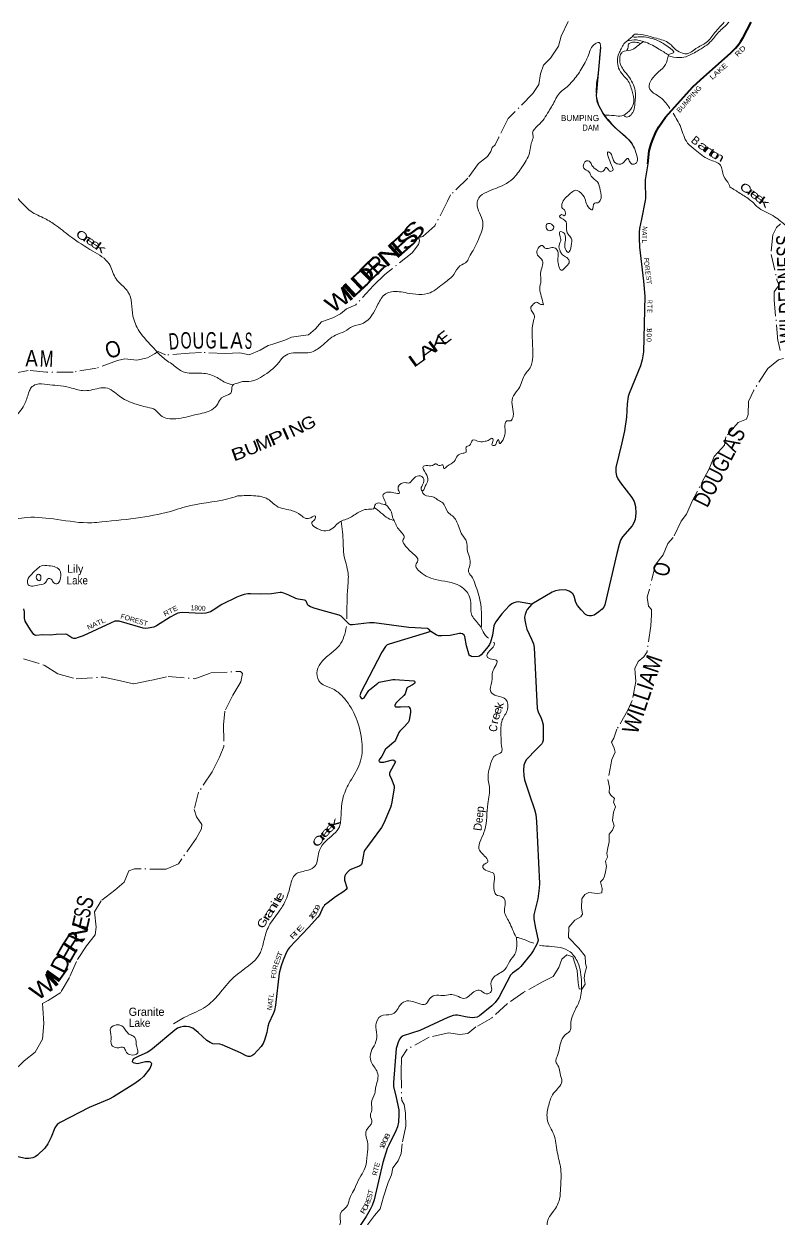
# Model space of a CAD drawing. Header units: feet. Extents: x -252658 to 9, y -366365 to -181930.
# Drawn here: x -89221 to -70742, y -258295 to -229025 of the extents above; entities that cross this region are included whole.
import ezdxf
from ezdxf.enums import TextEntityAlignment as Align

# ---------------------------------------------------------------- set-up
doc = ezdxf.new("R2010")
doc.units = ezdxf.units.FT
doc.header["$LTSCALE"] = 80
doc.linetypes.add('DOT_DASHED', pattern=[7.7, 5, -1.2, 0.3, -1.2])
for name, color, linetype, lineweight in [('26', 7, 'Continuous', 40), ('29', 7, 'Continuous', 25), ('39', 7, 'Continuous', 13), ('42', 7, 'Continuous', 13), ('44', 7, 'DOT_DASHED', 13)]:
    doc.layers.add(name, color=color, linetype=linetype, lineweight=lineweight)
for name, color, linetype in [('27', 7, 'Continuous'), ('30', 7, 'Continuous'), ('41', 7, 'Continuous')]:
    doc.layers.add(name, color=color, linetype=linetype)

msp = doc.modelspace()

# ---------------------------------------------------------------- linework, layer by layer
at = {"layer": '26'}
msp.add_lwpolyline([(-73954.36, -232452.74), (-73917.79, -232133.25), (-73874.64, -231965.96), (-73834.67, -231853.49), (-73757.24, -231678.54), (-73684.81, -231543.57), (-73612.37, -231436.1), (-73519.82, -231311.59), (-72851.23, -230566.26), (-72663.07, -230390.64), (-71920.84, -229736.34), (-71805.22, -229620.36), (-71757.76, -229562.87), (-71722.79, -229517.88), (-71677.83, -229450.4), (-71620.64, -229356.39), (-71425.79, -228983.95)], dxfattribs=at)
at = {"layer": '29'}
for points in [[(-73954.36, -232452.74), (-74020.93, -232840.78), (-74021.59, -232893.41), (-74010.35, -233299.53), (-74016.04, -233351.8), (-74110.9, -233806.56), (-74154.94, -234033.52), (-74164.04, -234127.04), (-74169.04, -234269.95), (-74156.79, -234493.34), (-74057.63, -235327.72), (-74028.31, -235691.93), (-74059.89, -237057.26), (-74093.22, -237253.55), (-74131.03, -237399.83), (-74410.61, -238072.24), (-74433.7, -238151.62), (-74459.2, -238331.87), (-74472.19, -238652.21), (-74525.26, -238992.71), (-74588.55, -239281.2), (-74733.09, -239886.27), (-74736.79, -240004.26), (-74720.35, -240094.41), (-74683.9, -240170.12), (-74619.41, -240260.18), (-74341.12, -240623.48), (-74288.93, -240720.61), (-74256.07, -240841.36), (-74250.14, -241006.44), (-74261.03, -241159.66), (-74294.22, -241241.11), (-74340.8, -241320.1), (-74574.83, -241585.2), (-74618.66, -241664.57), (-74656.52, -241773.67), (-74714, -241998.08), (-75002.94, -243254.27), (-75029.5, -243310.76), (-75068.29, -243356.63), (-75154.97, -243422.98), (-75269.3, -243504.84), (-75329.25, -243522.49), (-75385.54, -243521.92), (-75431.52, -243515.43), (-75477.37, -243487.2), (-75584.79, -243376.53), (-75671.32, -243271.94), (-75713.91, -243190.84), (-75752.43, -243042.57), (-75786.89, -242980.92), (-75826.49, -242947.29), (-75875.86, -242915.53), (-75971.92, -242887.52), (-76122.72, -242894.36), (-76214.41, -242908.48), (-76297.01, -242940.77), (-76789.95, -243232.85)], [(-79263.32, -243904.58), (-79311.58, -243849.78), (-79343.31, -243832.14), (-79803.73, -243808.49), (-80648.13, -243694.51), (-80763.85, -243689.94), (-81177.11, -243743.92), (-81230, -243740.39), (-81265.68, -243725.82), (-81457.46, -243530.42), (-81503.35, -243502.5), (-81834.94, -243411.64), (-82094.17, -243344.54), (-82205.09, -243304.58), (-82247.4, -243279.88), (-82273.15, -243257.12), (-82310.88, -243163.42), (-82328.51, -243145.78), (-82351.86, -243135.31), (-82508.54, -243113.87), (-82568.32, -243096.38), (-82741.78, -243012.64), (-82857.49, -242965.81), (-82913.92, -242951.7), (-82952.8, -242953.36), (-83165.52, -242984.18), (-83438.55, -242993.19), (-83675.51, -242982.06), (-83740.89, -242985.23), (-83832.58, -243002.87), (-83931.32, -243031.1), (-84014.54, -243067.39), (-84377.37, -243242.88), (-84589.71, -243385.8), (-84652.5, -243421.04), (-84712.45, -243442.21), (-84772.4, -243452.8), (-84864.52, -243464.88), (-85347.22, -243442.21), (-85403.65, -243445.74), (-85450.83, -243455.04), (-85520.02, -243488.08), (-85645.26, -243551.84), (-85976.71, -243765.1), (-86044, -243795.53), (-86177.72, -243825.09), (-86244.73, -243828.62), (-86306.93, -243822.53), (-86893.78, -243650.54), (-86950.03, -243648.65), (-86992.35, -243655.71), (-87102.42, -243699.36), (-87774, -244008.11), (-87914.53, -244063.3), (-87960.38, -244073.88), (-87996.65, -244074.99), (-88052.07, -244059.77), (-88168.44, -243975.08), (-88197.78, -243969.64), (-88428.64, -243978.5), (-88573.15, -243995.05), (-88757.89, -243987.73), (-88930.51, -244004.38), (-88956.62, -243998.02), (-88981.31, -243980.38), (-89061.47, -243866.74), (-89188.68, -243653.02), (-89203.48, -243578.09), (-89203.51, -243420.87), (-89221.11, -243352.25)], [(-76789.95, -243232.85), (-77122.49, -243181.96), (-77173.6, -243184.22), (-77235.33, -243203.14), (-77284.71, -243224.31), (-77345.97, -243274.94), (-77526.02, -243469.78), (-77679.67, -243679.52), (-77719.79, -243764.76), (-77757.16, -243997.1), (-77799.58, -244166.5), (-77824.26, -244226.49), (-77860.65, -244271.73), (-78028.8, -244473.51), (-78071.12, -244505.27), (-78108.81, -244514.86), (-78226.28, -244522.91), (-78272.13, -244515.85), (-78295.57, -244503.54), (-78314.45, -244498.21), (-78335.61, -244455.86), (-78394.78, -244253.69), (-78430.82, -244025.35), (-78449.86, -243993.66), (-78490.77, -243958.3), (-78526.04, -243951.24), (-78562.43, -243954.04), (-78793.17, -244000.93), (-78991.54, -244014.76), (-79078.25, -244007.99), (-79136.13, -243986.53), (-79263.32, -243904.58)], [(-76789.95, -243232.85), (-76907.95, -243369.41), (-76932.94, -243413.98), (-76957.62, -243488.09), (-76968.2, -243551.61), (-76965.32, -243625.85), (-76941.75, -243749.22), (-76912.38, -243847.85), (-76803.15, -244091.66), (-76752.59, -244211.06), (-76734.19, -244297.59), (-76659.15, -245793.75), (-76636.59, -245868.63), (-76563.79, -246024.5), (-76535.72, -246100.76), (-76517.06, -246188.47), (-76512.21, -246438.68), (-76514.56, -246566.57), (-76528.66, -246623.03), (-76549.64, -246655.01), (-76681.7, -246789.62), (-76921.88, -247037.68), (-76957.75, -247098.91), (-76985.36, -247178.83), (-76993.2, -247303.23), (-76988.89, -247432.91), (-76970.34, -247535.35), (-76850.65, -247905.24), (-76726.99, -248261.1), (-76697.95, -248387.47), (-76673.8, -248555.16), (-76606.26, -250074.26), (-76612.11, -250194.39), (-76647.39, -250452.75), (-76740.27, -250847.08), (-76742.04, -250887.67), (-76740.11, -250945.54), (-76701.21, -251171.59), (-76684.13, -251246.16)], [(-79263.32, -243904.58), (-80282.25, -244212.62), (-80332.51, -244232.71), (-80376.6, -244273.28), (-80466.31, -244407.48), (-80980.96, -245416.28), (-80996.81, -245454.99), (-80999.02, -245471.33), (-80996.37, -245495.14), (-80986.65, -245516.39), (-80967.28, -245538.37), (-80958.9, -245545.86), (-80944.79, -245549.39), (-80925.84, -245548.07), (-80909.97, -245541.02), (-80896.75, -245531.32), (-80816.39, -245395.65), (-80783.91, -245351.35), (-80763.18, -245333.25), (-80562.16, -245168.27), (-80541.88, -245155.92), (-80524.07, -245148.35), (-80487.22, -245138.28), (-80192.76, -245082.7), (-80146.83, -245080.9), (-79680.91, -245115.21), (-79664.66, -245124.16), (-79657.61, -245136.51), (-79656.65, -245165.16), (-79664.66, -245177.09), (-79714.72, -245211.42), (-79816.3, -245267.08), (-79832.17, -245277.67), (-79846.95, -245295.98), (-79893.89, -245427.64), (-79922.68, -245468.41), (-80058.8, -245591.02), (-80110.77, -245651.73), (-80140.75, -245706.42), (-80142.51, -245725.83), (-80134.59, -245741.44), (-80124.88, -245748.77), (-80107.25, -245752.3), (-80006.05, -245752.97), (-79821.38, -245740.28), (-79804.84, -245746.12), (-79790.73, -245758.47), (-79767.81, -245802.58), (-79758.99, -245832.58), (-79758.66, -245884.18), (-79796.02, -246081.36), (-79803.08, -246104.3), (-79820.06, -246134.63), (-79932.09, -246256.08)], [(-79932.09, -246256.08), (-80024.37, -246345.14), (-80046.12, -246379.68), (-80130.16, -246569.23), (-80146.03, -246593.93), (-80167.8, -246618.34), (-80335.58, -246750.08), (-80370.03, -246787.24), (-80459.81, -246957.72), (-80531.31, -247051.8), (-80533.07, -247076.5), (-80523.61, -247092.08), (-80508.38, -247102.96), (-80485.46, -247108.26), (-80415.15, -247103.69), (-80230.59, -247056.97), (-80194.52, -247051.8), (-80171.6, -247057.09), (-80136.13, -247084.64), (-80131.04, -247095.91), (-80132.81, -247111.79), (-80175.94, -247186.88), (-80272.99, -247368.51), (-80278.28, -247389.68), (-80275.58, -247413.45), (-80227.02, -247523.37), (-80166.3, -247669.27), (-80161.02, -247695.81), (-80161.02, -247732.87), (-80173.75, -247843.46), (-80223.62, -248125.45), (-80234.2, -248160.74), (-80252.81, -248218.08), (-80416.7, -248600.97), (-80474.05, -248705.33), (-80811.09, -249169.29)], [(-80811.09, -249169.29), (-80883.77, -249269.35), (-80902.48, -249316.45), (-80923.43, -249415.63), (-80950.98, -249583.88), (-80964.2, -249607.58), (-80980.06, -249626.99), (-81001.22, -249642.87), (-81031.05, -249658.24), (-81207.51, -249724.95), (-81250.73, -249753.15), (-81287.75, -249781.38), (-81349.63, -249853.59), (-81367.1, -249885.48), (-81377.68, -249931.36), (-81379.45, -249957.82), (-81377.27, -249995.82), (-81322.45, -250177.78), (-81323.02, -250201.31), (-81337.13, -250226.02), (-81392.39, -250276.12), (-81594.74, -250406.99), (-81774.99, -250543.78), (-81861.7, -250609.78), (-81885.51, -250637.13), (-81904.91, -250665.36), (-81991.31, -250848.86), (-82024.77, -250901.02), (-82258.83, -251156.11), (-82721.3, -251641.08), (-82768.97, -251710.49), (-82821.81, -251812.23), (-82876.57, -251955.1), (-82927.61, -252094.54), (-82973.89, -252273.75), (-83063.64, -253054.77), (-83091.6, -253190.25), (-83121.14, -253271.18), (-83226.81, -253495.77), (-83253.82, -253578.42), (-83280.25, -253726.17), (-83331.4, -253917.19), (-83363.14, -253991.3), (-83411.62, -254066.96), (-83595.9, -254263.02), (-83641.74, -254298.31), (-83683.87, -254312.18), (-83729.91, -254315.95), (-83782.8, -254298.31), (-83925.1, -254223), (-84366.45, -254028.35), (-84429.76, -254012.67), (-84600.45, -254003.29), (-84666.21, -253971.89), (-84741.28, -253919.74), (-84954.76, -253722.35), (-85085.87, -253622.53), (-85181.08, -253583.72), (-85252.4, -253575.32), (-85318.62, -253576.66), (-85392.68, -253594.3), (-85459.68, -253619), (-85531.18, -253668.43), (-86074.81, -254122.19)], [(-76684.13, -251246.16), (-76642.12, -251429.61), (-76639.77, -251455.82), (-76643.29, -251494.63), (-76669.77, -251565.83), (-76759.67, -251727.54), (-76809.54, -251798.55), (-77059.43, -252108.66), (-77110.57, -252159.83), (-77119.53, -252164.02), (-77265.74, -252272.75), (-77311.75, -252322.87), (-77407.57, -252489.38), (-77599.04, -252872.43), (-77688.92, -252992.64), (-77769.02, -253075.23), (-78071.56, -253315.53), (-78133.53, -253348.82), (-78184.41, -253361.4), (-78244.36, -253364.93), (-78376.47, -253347.72), (-78607.51, -253304.54), (-78664.02, -253301.41), (-78716.92, -253312), (-78848.28, -253355.47), (-79531.87, -253674.28), (-79938.88, -253807.8), (-79987.1, -253836.1), (-80027.04, -253885.44), (-80072.93, -253988.56), (-80090.52, -254040.71), (-80110.65, -254114.81), (-80180.46, -254952.92), (-80175.79, -255051.88), (-80110.66, -255315.88), (-80049.97, -255623.4), (-80043, -255736), (-80053.5, -255923.36), (-80081.71, -256036.28), (-80119.97, -256134.64), (-80295.08, -256482.68), (-80335.36, -256569.83), (-80434.62, -256908.49), (-80649.5, -257825.41), (-80700.13, -257966.42), (-80744.72, -258061.85), (-80849.84, -258229.21), (-81467.13, -259164.32)], [(-86074.81, -254122.19), (-86142.07, -254178.33), (-86205.96, -254219.42), (-86408.47, -254302.24), (-86537.04, -254372.41), (-86564.75, -254400.9), (-86575.84, -254435.93), (-86551.15, -254460.64), (-86482.17, -254478.67), (-86445.35, -254481.81), (-86247.39, -254439.77), (-86159.7, -254435.93), (-86127.96, -254446.52), (-86106.75, -254469.27), (-86099.75, -254485.34), (-86103.28, -254524.16), (-86138.42, -254605.51), (-86296.38, -254800.27), (-86381.88, -254884.1), (-86506.62, -254973.2), (-87029, -255302.27), (-87137.78, -255361.88), (-87623.01, -255559.85), (-88330.53, -255926.79), (-88406.13, -255981.57), (-88462.61, -256057.39), (-88552.18, -256291.93), (-88631.83, -256454.44), (-88707.9, -256556.74), (-88885.74, -256729.69), (-88942.16, -256772.04), (-89000.24, -256796.03), (-89097.33, -256810.86), (-89188.92, -256810.74), (-89365.35, -256768.51)]]:
    msp.add_lwpolyline(points, dxfattribs=at)
at = {"layer": '39'}
for points in [[(-72083.64, -228981.89), (-72311.74, -229239.08), (-72526.3, -229479.94), (-72777.88, -229629.76), (-72994.9, -229753.84), (-73105.45, -229742.4), (-73265.36, -229659.88), (-73428.31, -229502.85), (-73742.64, -229378.14), (-74192.15, -229277.9), (-74315.39, -229312.59), (-74317.56, -229324.64), (-74231.32, -229347.86), (-74090.32, -229339.57), (-73703.17, -229437.01), (-73453.56, -229585.06), (-73326.7, -229731.57), (-73377.26, -229749.05), (-73450.21, -229786.38), (-73249.73, -229845.25), (-73022.06, -229827.98), (-72742.44, -229688.57), (-72394.9, -229437.3), (-72194.48, -229200.29), (-72072.2, -229087.09), (-71973.57, -228982.25)], [(-75928.26, -230566.48), (-75678.87, -230279.76), (-75582.35, -230136.05), (-75406.61, -229788.03), (-75239.86, -229510.34), (-75146.89, -229481.31), (-75117.36, -229680.95), (-75170.94, -230225.75), (-75213.41, -230752.05), (-75060.29, -231202.97), (-74758.36, -231558.96), (-74390.23, -231898.11), (-74216.19, -232278.7), (-74230.2, -232423.45), (-74345.39, -232458.24), (-74406.72, -232378.97), (-74438.14, -232320.2), (-74533.88, -232405.56), (-74641.29, -232460.57), (-74733.57, -232437.27), (-74826.02, -232277.1), (-74877.08, -232181.86), (-74923.1, -232161.15), (-74905.15, -232324.41), (-74829.23, -232516.58), (-74810.39, -232613.43), (-74881.12, -232634.69), (-74928.67, -232577.73), (-74978.49, -232540.88), (-75009.27, -232584.78), (-75084.62, -232650.25), (-75184.75, -232612.77), (-75319.98, -232490.3), (-75369.11, -232401.12), (-75455.34, -232377.9), (-75522.11, -232554.19), (-75390.58, -232652.46), (-75341.56, -232749.69), (-75184.47, -232892.55), (-75118.79, -233098.68), (-75118.13, -233350.29), (-75199.44, -233409.66), (-75255.81, -233410.96), (-75316.43, -233579.28), (-75384.37, -233542.2), (-75466.84, -233388.19), (-75541.03, -233216.17), (-75734.69, -233099.01), (-75846.4, -233174.1), (-76055.24, -233439.19), (-76042.56, -233544.01), (-75990.72, -233580.89), (-76000.65, -233721.66), (-76062.69, -233694.72), (-76111.47, -233730.34), (-75982.06, -233836.63), (-75944.21, -234016.24), (-75904.08, -234175.76), (-75826.89, -234273.34), (-75829.36, -234458.49), (-75899.97, -234620.64), (-75969.4, -234545.3), (-75974.95, -234358.03), (-75976.95, -234207.05), (-76002.36, -234150.37), (-76108.59, -234116.84), (-76105.64, -234197.38), (-76085.36, -234336.52), (-76129.67, -234488.94), (-76108.5, -234561.67), (-76081.19, -234626.42), (-76019.72, -234695.63), (-75912.02, -234769.44), (-75876.74, -234840.33), (-75952.92, -234968.19), (-76070.85, -235057.29), (-76143.48, -234919.51), (-76153.51, -234766.41), (-76155.19, -234591.27), (-76242.6, -234505.64), (-76363.51, -234516.2), (-76466.22, -234520.95), (-76531.77, -234455.72), (-76660.03, -234564.82), (-76649.57, -234685.72), (-76534.68, -234824.03), (-76577.01, -235129.45), (-76569.48, -235318.74), (-76600.13, -235503.54), (-76560.4, -235693.24), (-76508.84, -235901.21)], [(-74548.8, -231264.1), (-74369.69, -231115.39), (-74298.72, -230925.06), (-74337.61, -230672.97), (-74452.65, -230395.78), (-74559.82, -230281.71), (-74668.16, -230105.24), (-74661.35, -229747.05), (-74603.47, -229633.04), (-74537.48, -229515.11), (-74407.16, -229402.02), (-74318.99, -229317.46)], [(-74543.56, -231259.75), (-74490.93, -231301.06), (-74305.92, -231162.48), (-74269.1, -230967.7), (-74263.04, -230665.86), (-74437.19, -230293.32), (-74593.4, -230084.04), (-74636.29, -229829.89), (-74592.71, -229731.8), (-74531.83, -229694.32), (-74325.95, -229650.61), (-74204.02, -229563.57), (-74054.82, -229457.77)], [(-74119.68, -229503.76), (-74394.28, -229492.75), (-74426.86, -229520.53), (-74431.47, -229564.75), (-74471.3, -229683.01)], [(-73450.52, -229783.79), (-73681.74, -229640.57), (-74001.57, -229475.54), (-74091.78, -229448.24), (-74234.25, -229416.26), (-74453.08, -229440.1)], [(-73450.52, -229783.79), (-73523.82, -230022.97), (-73864.82, -230387.04), (-73917.79, -230585.64), (-73641.3, -230830.65), (-73414.77, -231093.73)], [(-91729.3, -241903.53), (-91531.4, -241735.24), (-91383.53, -241664.63), (-91182.23, -241663.13), (-91100.96, -241605.78), (-91102.22, -241549.4), (-91231.17, -241559.86), (-91276.78, -241508.97), (-91225.29, -241421.05), (-91224.78, -241382.82), (-91260.03, -241309.91), (-91238.61, -241213.57), (-91234.5, -241056.62), (-91211.72, -241008.6), (-91132.78, -240975.37), (-91115.79, -240909.16), (-91058.31, -240674.38), (-91021.08, -240449.41), (-91032.91, -240280.19), (-90951.77, -240232.9), (-90880.14, -239994.27), (-90752.03, -239746.29), (-90614.7, -239560.82), (-90491.96, -239413.41), (-90210.12, -239257.93), (-89813.63, -238958.96), (-89431.05, -238645.74), (-89191.02, -238306.57), (-89092.73, -238030.03), (-89043.11, -237932.02), (-88923.33, -237855.03), (-88647.6, -237856.47), (-88404.37, -237879.65), (-88095.11, -237931.83), (-87784.13, -238006.18), (-87382.83, -237948.81), (-87223.66, -237936.71), (-86880.25, -238144.31), (-86380.06, -238367.97), (-86201.55, -238414.49), (-86009.2, -238479.29), (-85872.14, -238615.87), (-85502.86, -238694.97), (-85008.37, -238592.48), (-84626.41, -238476.5), (-84477.54, -238331.43), (-84384.97, -238181.63), (-84160, -238065.69), (-84134.83, -237989.52), (-84117.28, -237881.05), (-83973.54, -237818.44), (-83868.41, -237783.53), (-83715.38, -237779.41), (-83280.05, -237585.6), (-83019.4, -237359.4), (-82845.65, -237160.3), (-82677.63, -237087.93), (-82222.53, -237071.49), (-81934.59, -236912.07), (-81592.88, -236644.62), (-81372.31, -236556.81), (-81177.48, -236436.47), (-80910.66, -236351.25), (-80558.31, -235890.71), (-80367.71, -235635.46), (-80222.09, -235582.93), (-79846.15, -235615.83), (-79282.49, -235608.8), (-78929, -235363.64), (-78700.89, -235163.21), (-78553.17, -234953.72), (-78378.63, -234845.2), (-78320.67, -234725.16), (-78228.06, -234573.34), (-78099.69, -234305.24), (-77993.28, -233873.82), (-78130.26, -233431.29), (-78088.05, -233284.89), (-77896.95, -233142.36), (-77461.78, -232960.62), (-77260.61, -232818.22), (-77033.39, -232533.24), (-76851.69, -232191.32), (-76797.86, -231928.32), (-76759.75, -231787.9), (-76772.57, -231693.14), (-76641.38, -231515.64), (-76377.07, -231166.71), (-76212.15, -230874.91), (-76164.68, -230786.94), (-75928.26, -230566.48)], [(-73333.92, -231212.52), (-73145.86, -231559.46), (-72981.9, -231941.93), (-72792.91, -232107.34), (-72451.94, -232347.11), (-72178.04, -232485.4), (-72099.03, -232748.06), (-71968.91, -232950.97), (-71945.62, -233015.67)], [(-75018.1, -231262.95), (-74778.35, -231271.29), (-74589.24, -231277.69), (-74546.11, -231261.87)], [(-94195.29, -232142.85), (-93795.13, -232061.48), (-93386.38, -232048.48), (-92830.87, -232049.41), (-92487.91, -231989.3), (-92120.37, -232048.25), (-91824.95, -232082.14), (-91530.65, -232049.6), (-91262.12, -232137.51), (-91076.94, -232286.76), (-90910.23, -232313.01), (-90705.19, -232482.64), (-90310.18, -232745.23), (-89926.44, -232947.3), (-89349.76, -233320.86), (-89091.65, -233585.76), (-88747.96, -233773.23), (-88470.37, -233935.72), (-88093.85, -234226.26), (-87531.12, -234589.58), (-87136.78, -234902.48), (-86984.23, -235234.5), (-86877.37, -235370.7), (-86674.93, -235584.58), (-86552.09, -236181.91), (-86397.99, -236548.16), (-86035.4, -236977.41), (-85830.92, -237189.3), (-85571.76, -237375.72), (-85322.42, -237543.89), (-84914.31, -237579.2), (-84563.05, -237652.04), (-84297.4, -237804.32), (-84098.44, -237864.87)], [(-71945.62, -233015.67), (-71692.15, -233175.85), (-71440.82, -233346.06), (-71230.04, -233537.91), (-70850.4, -233745.96), (-70561.57, -233970.99), (-70229.72, -234140.2), (-69549.45, -234293.65), (-69019.92, -234280.16), (-68526.52, -234409.13), (-68092.22, -234442.75)], [(-76253.88, -233994.25), (-76294.95, -233945.19), (-76363.48, -233912.36), (-76415.97, -233923.78), (-76441.33, -234014.04), (-76379.88, -234085.26), (-76303.28, -234076.15), (-76262.6, -234039.04), (-76253.88, -233994.25)], [(-76508.84, -235901.21), (-76573.15, -235894.36), (-76683.14, -235840.65), (-76748.12, -235884.12), (-76819.98, -235989.9), (-76726, -236186.32), (-76739.02, -236256.6), (-76775.38, -236417.17), (-76782.48, -236646.54), (-76771.47, -237178.06), (-76818.97, -237419.01), (-76989.23, -237658.41), (-77049.88, -237828.74), (-77136.56, -237988.68), (-77263.99, -238186.35), (-77266.87, -238401.68), (-77249.92, -238639.41), (-77309.68, -238743.32), (-77406.36, -238748.15), (-77448.73, -238906.63), (-77525.83, -239253.88), (-77578.78, -239299.51), (-77607.72, -239206.56), (-77644.54, -239250.38), (-77690.05, -239342.4), (-77762.5, -239341.49), (-77743.12, -239247.13), (-77752.21, -239174.56), (-77839.26, -239211.71), (-77934.32, -239246.75), (-78077.34, -239255.02), (-78245.95, -239220.7), (-78318.1, -239348.62), (-78401.15, -239387.83), (-78400.78, -239510.62), (-78475.62, -239537.86), (-78611.34, -239602.58), (-78689.64, -239738.47), (-78862.33, -239859.09), (-78941.52, -239910.43), (-78972.58, -239825.5), (-79063.38, -239842.48), (-79135.29, -239801.32), (-79222.34, -239838.47), (-79379.3, -239836.5), (-79446.03, -239859.82), (-79385.94, -240031.66), (-79333.95, -240207.43), (-79398.24, -240349.53), (-79480.24, -240461.22), (-79494.14, -240446.96), (-79486.89, -240356.47), (-79438.21, -240177.94), (-79483.61, -240110.95), (-79636.69, -240119.1), (-79734.63, -240218.51), (-79795.67, -240268.07), (-79888.13, -240258.86), (-80060.56, -240359.35), (-80059.57, -240435.85), (-80030.46, -240516.72), (-80165.18, -240506.98), (-80388.75, -240518.27), (-80427.44, -240552), (-80397.05, -240687.24), (-80370.3, -240794.26), (-80438.67, -240789.38), (-80569.1, -240759.56), (-80632.23, -240815.13), (-80647.18, -240879.35), (-80792.51, -240909.73), (-81089.89, -241022.75), (-81333.21, -241156.57), (-81474.83, -241211.16), (-81660.14, -241371.87), (-81830.15, -241442.2), (-82042.73, -241385.19), (-82171.9, -241260.79), (-82171.6, -241238.65), (-82134.79, -241194.83), (-82085.44, -241116.95), (-82089.01, -241082.69), (-82198.16, -241117.55), (-82321.18, -241136.14), (-82446.91, -241056.06), (-82686.81, -240934.3), (-82893.58, -240893.46), (-83087.54, -240798.44), (-83216.84, -240684.1), (-83547.59, -240583.34), (-83994.45, -240585.79)], [(-83994.45, -240585.79), (-84230.87, -240655.29), (-85266, -240849.64), (-85534.81, -240932.82), (-86364.43, -241111.62), (-87315.92, -241222.48), (-87555.69, -241241.61), (-88403.98, -241160.53), (-89148.06, -241112.96), (-89674.58, -241202.98), (-90507.3, -241613.22), (-90650.48, -241784.53), (-90811.37, -241925.42), (-90930.43, -241948.08), (-90968.64, -241945.59), (-90949.8, -241891.48), (-90793.42, -241786.76), (-90707.74, -241701.28), (-90664.43, -241623.33), (-90700.38, -241602.75), (-90833.58, -241629.26), (-90921.16, -241706.66), (-91020.76, -241779.89), (-91341.76, -241852.35), (-91528.53, -241821.83), (-91640.1, -241886.85), (-91730.9, -241903.83)], [(-79483.85, -240460.95), (-79419.15, -240558.6), (-79192.42, -240611.77), (-79082.77, -240689.63), (-78972.92, -240753.4), (-78849.21, -240984.41), (-78733.67, -241074.43), (-78644.62, -241188.26), (-78494.35, -241540.37), (-78389.9, -241706.73), (-78372.26, -241892.13), (-78307.02, -242281.42), (-78345.26, -242431.9), (-78268.37, -242551.62), (-78197.86, -242697.43), (-78062.8, -243133.89), (-78020.83, -243607.43), (-78029.64, -243814.63)], [(-80640.28, -240872.89), (-80483.73, -240998.14), (-80306.4, -241133.21), (-80158.33, -241188.77)], [(-80370.64, -240795.03), (-80229.95, -240985.22), (-80191.67, -241132.64), (-80160.13, -241185.43)], [(-80160.17, -241185.36), (-80032.51, -241422.46), (-79924.58, -241629.12), (-79951.39, -241677.09), (-79930.08, -241739.76), (-79700.01, -241994.24), (-79581.58, -242168.83), (-79633.37, -242278.89), (-79572.6, -242400.42), (-79152.99, -242629.1), (-78551.32, -242789.61), (-78384.13, -242930.59), (-78282.35, -243296.19), (-78280.4, -243451.2), (-78122.58, -243690.69), (-78029.64, -243814.63)], [(-81455.14, -241202.11), (-81407.37, -241735.33), (-81393.05, -242019.32), (-81286.55, -242483.6), (-81297.03, -242815.58), (-81315.39, -243592.66)], [(-88656.6, -242290.58), (-88481.82, -242314.91), (-88352.06, -242395.04), (-88324.8, -242463.82), (-88333.08, -242630.77), (-88394.79, -242730.64), (-88487.15, -242713.38), (-88550.39, -242626.04), (-88622.62, -242609.03), (-88684.2, -242698.83), (-88844.01, -242759.23), (-89115.74, -242759.85), (-89132.43, -242652.96), (-89027.69, -242497.27), (-88889.02, -242362.14), (-88759.2, -242287.28), (-88656.6, -242290.58)], [(-88805.66, -242600.7), (-88808.91, -242542.29), (-88836.62, -242507.72), (-88901.24, -242523.01), (-88918.06, -242577.15), (-88894.64, -242631.79), (-88850.77, -242662.53), (-88814.25, -242640.85), (-88805.66, -242600.7)], [(-81325.87, -243784.84), (-81499.3, -244244.16), (-81711.28, -244442.78), (-81964.13, -244687.19), (-82051.82, -244923.6), (-81962.46, -245164.24), (-81662.48, -245308.9), (-81415.53, -245505.23), (-81121.66, -245955.75), (-80958.41, -246541.51), (-80981.62, -247072.61), (-81207.11, -247528.7), (-81389.23, -247902.81), (-81459.79, -248362.86), (-81521.04, -248728.43), (-81696.64, -248915.43), (-82003.77, -249306.09), (-82094.86, -249645.11), (-82265.32, -249749.66), (-82562.44, -249842.55), (-82718.13, -250196.86), (-82890.97, -250629.46), (-82977.22, -250757.2), (-83225.59, -251118.41), (-83349.17, -251479.17), (-83435.55, -251767.93), (-84083.68, -252371.7), (-84451.59, -252791.79), (-84777.69, -253095.66), (-85225.55, -253323.54), (-85564.23, -253514.53)], [(-78029.64, -243814.63), (-77925.44, -243999.11), (-77856.28, -244068.49)], [(-77725.1, -244164.77), (-77714.49, -244178.88), (-77713.31, -244241.29), (-77862.61, -244418.56), (-77888.06, -244514.85), (-77770.21, -244582.75), (-77644.02, -244628.62), (-77665.39, -244720.94), (-77750.02, -244878.89), (-77771.52, -245132.24), (-77797.03, -245383.52), (-77649.4, -245481.98), (-77427.18, -245571.32), (-77390.25, -245819.36), (-77514.38, -246071.42), (-77547.59, -246447.4), (-77532.92, -246705.22), (-77537.06, -246864.18), (-77674.82, -246930.89), (-77800.48, -247146.7), (-77858.19, -247548.54), (-77830.1, -247705.89), (-77867.88, -248122.07), (-77944.91, -248765.2), (-78038.67, -249003.55), (-78087.97, -249228.37), (-78003, -249346.17), (-77875.05, -249561.14), (-77958.18, -249606.39), (-77990.91, -249646.23), (-77881.87, -249770.38), (-77733.66, -249824.57), (-77714.21, -250026.1), (-77713.15, -250247.52), (-77670.14, -250342.66), (-77494.02, -250417.33), (-77441.49, -250552.85), (-77464.14, -250741.77), (-77345.1, -251021.03), (-77264.99, -251201.17), (-77172.97, -251393.54)], [(-77171.08, -251393.96), (-77206.63, -251803.73), (-77333.77, -251979.27), (-77453.26, -252185.09), (-77719.39, -252368.95), (-77794.04, -252533.06), (-77784.44, -252718.36), (-77906.05, -252781.24), (-78077.93, -252690.53), (-78211.34, -252733.14), (-78454.98, -252891.11), (-78637.25, -252824.41), (-78791.85, -252796.31), (-78965.27, -252820.3), (-79174.55, -252817.68), (-79294.44, -252902.73), (-79394.83, -253034.31), (-79553.56, -253014.21), (-79933.53, -252981.27), (-80019.15, -253062.72), (-80111.62, -253204.47), (-80221.29, -253277.57), (-80487.57, -253322.54), (-80609.18, -253536.39), (-80586.28, -253780.22), (-80627.5, -254003.13), (-80726.68, -254195.11), (-80721.97, -254444.76), (-80574.35, -254694.19), (-80562.79, -254883.54), (-80615.74, -255080.13), (-80635.74, -255220.78), (-80717.29, -255449.21), (-80709.65, -255630.46), (-80741.4, -255746.81), (-80707.49, -255920.33), (-80838.98, -256119.97), (-80805.13, -256448.48), (-80824.92, -256723.99), (-80869.34, -257035.42), (-80976.67, -257235.35), (-81096.62, -257475.39), (-81177.42, -257647.47), (-81245.61, -257779.47), (-81306.47, -257965.89), (-81472.03, -258155.04), (-81491.87, -258434.57), (-81699.61, -258617.14), (-81681.57, -258923.32), (-81714.15, -259102.05), (-81700.2, -259263.25), (-81700.74, -259273.9)], [(-76745.2, -251541.55), (-76794.32, -251525.1), (-77086.67, -251412.74), (-77172.97, -251393.54)], [(-74444.4, -270253.57), (-74479.06, -270136.39), (-74476.79, -269816.38), (-74487.84, -269588.79), (-74535.78, -269411.07), (-74631.23, -269174.37), (-74641.63, -268898.49), (-74693.73, -268579.81), (-74778.85, -268172.15), (-74903.52, -267862.63), (-75028.68, -267589.33), (-75153.83, -267165.07), (-75251.23, -266622.41), (-75401.04, -266085.12), (-75606.55, -265649.79), (-75820.79, -265264.67), (-75876.99, -264951.98), (-75860.69, -264636.17), (-75762.71, -264383.79), (-75818.75, -264059.02), (-76130.92, -263622.36), (-76336.15, -263315.85), (-76344.54, -263190.95), (-76375.38, -262938.96), (-76440, -262352.42), (-76395.95, -261918.21), (-76255.52, -261501.3), (-76177.64, -261246.65), (-76065.68, -260851.53), (-76064.76, -260632.15), (-76080.53, -260456.84), (-76154.01, -260232.49), (-76344.31, -259863.77), (-76401.47, -259472.57), (-76466.97, -258952.45), (-76426.09, -258604.74), (-76383.52, -258281.21), (-76260.36, -258101.6), (-76115.51, -257805.52), (-76087.64, -257528.11), (-76085.56, -257071.22), (-76168.53, -256653.53), (-76255.36, -256223.71), (-76345.57, -256045.46), (-76417.17, -255831.2), (-76378.55, -255501.58), (-76262, -255215.21), (-76058.84, -254923.89), (-76100.53, -254730.14), (-76134.66, -254572.71), (-76203.18, -254428.94), (-76175.48, -254314.56), (-76112.28, -254104), (-76071.79, -253935.44), (-75938.51, -253751.93), (-75861.28, -253696.54), (-75836.8, -253521.73), (-75737.7, -253184.82), (-75613.24, -252908.61), (-75576.8, -252498.85), (-75667.64, -252010.22), (-75855.4, -251752.24), (-76370.83, -251614.94), (-76533.68, -251600.82), (-76605.32, -251583.32)], [(-86719.86, -253689.25), (-86870.87, -253542.44), (-86961.42, -253541.3), (-87093.17, -253610.1), (-87088.19, -253839.62), (-87074.62, -254029), (-86948.81, -254103.03), (-86773.6, -254095.17), (-86728.5, -254184.3), (-86630.99, -254268.04), (-86433.11, -254220.2), (-86447.78, -254113.34), (-86474.23, -253984.19), (-86481.26, -253907.61), (-86558.42, -253808.02), (-86650.4, -253762.58), (-86719.86, -253689.25)]]:
    msp.add_spline(points, degree=3, dxfattribs=at)
at = {"layer": '42', "lineweight": 25}
msp.add_lwpolyline([(-75110.97, -229597.78), (-75214.59, -230780.74), (-75198.31, -230911.71), (-75171.19, -230996.65), (-75057.27, -231207.41), (-74972.94, -231321.64), (-74933.04, -231369.11), (-74844.62, -231471.59), (-74713.07, -231603.2), (-74419.78, -231865.34), (-74344.3, -231957.03), (-74286.07, -232071.38)], dxfattribs=at)
at = {"layer": '44'}
for points in [[(-75905.39, -228969.51), (-76070.84, -229327.34), (-76139.7, -229566.67), (-76333.36, -229864.15), (-76504.65, -230038.94), (-76583.51, -230250.08), (-76618.24, -230507.57), (-76763.48, -230728.68), (-77370.01, -231343.43), (-77600.21, -231801.83), (-77689.07, -231986.8), (-77761.6, -232053.09), (-77798, -232153.63), (-77876.67, -232270.21), (-78096.2, -232442.91), (-78360.38, -232806.68), (-78779.48, -233212.47), (-78852.19, -233369.3), (-79167.13, -233968.41), (-79459.24, -234227.52), (-79555.81, -234253.52), (-79541.91, -234336.04), (-79564.22, -234424.54), (-79719.48, -234629.53), (-80388.18, -235161.69), (-80664.21, -235428.87), (-81095.51, -235901.04), (-81330.99, -236001.28), (-81474.02, -236127.81), (-81665.25, -236226.11), (-81936.9, -236320.26), (-82084.04, -236489.04), (-82255.28, -236641.69), (-82446.35, -236663.53), (-82675.65, -236697.38), (-82832.64, -236767.56), (-83132.47, -236871.72), (-83243.12, -236897.71), (-83438.41, -237014.11), (-83708.1, -237130.39), (-83941.24, -237081.74), (-84293.16, -237095.28), (-84876.24, -237072.24), (-85177.9, -237089.88), (-85759.1, -237133.25), (-85931.85, -237048.47), (-86022.45, -237102.66), (-86197.6, -237202.99), (-86459.13, -237262.95), (-86752.62, -237224.26), (-86931.68, -237270.26), (-87454.88, -237456.58), (-88018.09, -237550.27), (-88671.61, -237555.29), (-89117.91, -237512.35), (-89451.84, -237576.22)], [(-70705.64, -233919.15), (-70804.35, -234007.53), (-70897.24, -234194.5), (-70938.46, -234669.29), (-70792.97, -235289.23), (-70740.99, -235432.17), (-70781.28, -235470.34), (-70863.96, -235582.89), (-70862.37, -235782.08), (-70768, -236806.37), (-70718.18, -237019.73)], [(-70636.16, -237219.05), (-70754.86, -237249.05), (-71016.71, -237465.95), (-71359.66, -237996.6), (-71488.93, -238274.07), (-71497.64, -238587.94), (-71540.11, -238706.59), (-71745.38, -238786.75), (-72045.72, -239136.39), (-72074.3, -239341.57), (-72150.88, -239421.94), (-72330.26, -239622.87), (-72455.56, -239920.46), (-72859.34, -240694.48), (-73010.86, -241032.27), (-73139.9, -241201.09), (-73329.75, -241599.18), (-73462.78, -241749.88), (-73579.99, -242029.38), (-73674.75, -242149.96), (-73763.48, -242270.54), (-73966.22, -243062.99), (-73938.53, -243284.36), (-73860.29, -243366.97), (-73862.57, -243497.75), (-73881.23, -243763.32), (-73971.05, -244405.03), (-74051.72, -244521.61), (-74190.71, -244638.09), (-74269.49, -244808.99), (-74265.72, -244925.7), (-74244.02, -245126.94), (-74333.47, -245593.6), (-74436.49, -245816.78), (-74708.96, -246297.25), (-74781.81, -246516.45), (-74840.33, -246616.96), (-74778.3, -246759.92), (-74750.36, -246862.57), (-74831.17, -247043.54), (-74930.72, -247528.29), (-74890.89, -247715.47), (-74903.23, -247844.23), (-74859.14, -247914.72), (-74768.82, -247993.33), (-74791.14, -248087.86), (-74747.13, -248198.59), (-74793.66, -248333.33), (-74818.22, -248536.51), (-74774.24, -248661.33), (-74816.7, -248769.92), (-74897.34, -248872.41), (-74899.74, -249055.5), (-74930.21, -249204.35), (-74956.63, -249337.1), (-74940.74, -249429.68), (-74987.2, -249528.2), (-74961.34, -249663.05), (-74991.77, -249793.79), (-75012.1, -249898.38), (-75048.44, -249968.75), (-75114.95, -250039.07), (-75073.05, -250198.09), (-75077.3, -250302.71), (-75181.9, -250322.67), (-75394.99, -250298.19), (-75495.63, -250346.33), (-75570.25, -250450.84), (-75576.75, -250674.17), (-75552.95, -250831.15), (-75595.3, -250891.44), (-75740.26, -250975.73), (-75885.39, -251144.52), (-75897.99, -251402.04), (-75643.17, -251661.99), (-75484.73, -251859.42), (-75475.03, -252028.45)], [(-89233.28, -244574.54), (-88728.9, -244730.25), (-88393.53, -244940.03), (-87941.37, -245063.46), (-87273.69, -245020.23), (-86934.03, -245097.22), (-86530.05, -245186.38), (-86121.69, -245102.5), (-85695.21, -245010.61), (-85037.79, -245061.93), (-84649.41, -244919.67), (-83917.4, -244880.56), (-83869.26, -244936.98), (-83913.92, -245140.13), (-84111.66, -245465.78), (-84303.5, -245853.81), (-84338.39, -246189.77), (-84327.44, -246720.97), (-84438.59, -246984.38), (-84612.26, -247338.24), (-84945.1, -247842.75), (-85058.58, -248261.09), (-84994.61, -248440.26), (-84866.32, -248631.61), (-84872.57, -248734.21), (-85005.78, -248971.43), (-85441.41, -249592.49), (-85739.29, -249726.83), (-86517.44, -249717.58), (-86652.27, -249767.67), (-86765.45, -250041.14), (-86997.1, -250237.96), (-87333.46, -250503.04), (-87490.86, -250768.39), (-87451.43, -251144.7), (-87477.98, -251335.81), (-87689.67, -251605.1), (-87937.32, -251988.56), (-88109.54, -252377.08), (-88321.45, -252748.99), (-88627.5, -252943.69), (-88766.4, -253017.92), (-88760.6, -253128.59), (-88733.23, -253502.88), (-88768.23, -253889.14), (-88947.86, -254208.78), (-89213.72, -254417.63), (-89568.34, -254763.15)], [(-75475.03, -252028.45), (-75451.13, -252137.14), (-75493.65, -252277.92), (-75507.97, -252394.6), (-75488.18, -252545.53), (-75568.86, -252664.12), (-75635.2, -252655.97), (-75659.03, -252513.08), (-75682.51, -252203.18), (-75790.39, -251869.01), (-75939.1, -251824.51), (-76053.94, -251932.99), (-76130.77, -252132.06), (-76267.96, -252353.18), (-76515.56, -252479.56), (-76988.63, -252734.36), (-77385.34, -253015.43), (-77776.18, -253372.97), (-78158.68, -253587.67), (-78362.12, -253752.35), (-78551.18, -253776.2), (-78832.6, -253733.51), (-79307.37, -253839.41), (-79840.85, -254134.36), (-79984.06, -254345.41), (-79992.83, -254691.47), (-79976.2, -255389.68), (-79920.11, -255492.39), (-79884.36, -255703.71), (-79874.96, -256015.6), (-79966.36, -256450.06), (-79993, -256687.45), (-80061.74, -256868.42), (-80192.8, -257037.24), (-80223.33, -257214.25), (-80310.19, -257403.25), (-80421.51, -257749.15), (-80500.56, -258046.82), (-80645.67, -258205.55), (-80811.04, -258438.69)]]:
    msp.add_lwpolyline(points, dxfattribs=at)

# ---------------------------------------------------------------- texts
at = {"layer": '27'}
for s, rotation, width, p in [('RD', 45.397, 1.3, (-71754.06, -229840.68)), ('LAKE', 41.526, 1.25, (-72375.08, -230399.11)), ('BUMPING', 48.107, 1.1, (-73174.52, -231211.53))]:
    msp.add_text(s, height=120, rotation=rotation, dxfattribs=dict(at, width=width)).set_placement(p)
at = {"layer": '30'}
for s, rotation, width, p in [('A', 266.442, 0.8, (-74094.28, -234149.42)), ('N', 264.019, 0.75, (-74086.02, -234031.07)), ('T', 269.996, 0.8, (-74098.17, -234242.93)), ('L', 271.139, 0.8, (-74095.6, -234351.74)), ('F', 276.777, 0.85, (-74045.91, -234806.33)), ('O', 276.777, 0.75, (-74037.81, -234901.35)), ('R', 276.777, 0.75, (-74024.08, -235016.81)), ('E', 276.777, 0.85, (-74010.64, -235136.99)), ('S', 276.777, 0.85, (-73992.52, -235253.77)), ('T', 274.603, 0.9, (-73985.27, -235354.3)), ('T', 268.675, 0.85, (-73964.12, -235944)), ('R', 268.675, 0.65, (-73961.44, -235827.75)), ('E', 268.675, 0.7, (-73966.8, -236059.78)), ('8', 268.675, 0.8, (-73977.73, -236532.36)), ('0', 268.675, 0.9, (-73983.09, -236764.38)), ('0', 268.675, 0.9, (-73980.36, -236646.24)), ('FOREST', 343.666, 1.05, (-86539.6, -243678.2)), ('RTE', 26.981, 1.15, (-85606, -243453.3)), ('NATL', 24.69, 1.15, (-87427.76, -243770.17)), ('1', 47.462, 1.2, (-82147.42, -250931.14)), ('8', 47.462, 2, (-82088.09, -250867.28)), ('0', 57.32, 1.75, (-82029.92, -250773.36)), ('9', 64.787, 1.4, (-81983.89, -250680.6)), ('E', 46.36, 1.75, (-82416.3, -251219.81)), ('R', 46.36, 1.65, (-82576.47, -251387.77)), ('E', 69.896, 1.1, (-82975.43, -252021.52)), ('S', 69.896, 1.1, (-82938.05, -251919.42)), ('T', 69.029, 1.3, (-82900.66, -251827.92)), ('F', 83.445, 0.85, (-83053.79, -252358.22)), ('O', 79.445, 0.8, (-83042.56, -252257.31)), ('R', 75.52, 0.9, (-83012.45, -252137.82)), ('T', 83.445, 0.95, (-83119.9, -252931.17)), ('L', 83.445, 0.9, (-83107, -252818.94)), ('N', 78.339, 0.85, (-83149.65, -253131.47)), ('8', 65.194, 1.35, (-80376.99, -256484.87)), ('0', 63.292, 1.55, (-80328.02, -256381.97)), ('8', 63.292, 1.45, (-80277.24, -256288.11)), ('E', 76.811, 0.95, (-80521, -256976.44)), ('R', 76.811, 0.9, (-80570.44, -257181.24)), ('T', 76.811, 1.1, (-80547.43, -257082.15)), ('T', 76.811, 1.1, (-80677.85, -257639.59)), ('R', 64.956, 1.1, (-80764.03, -257937.81)), ('E', 70.249, 1.1, (-80726.56, -257830.37)), ('S', 76.811, 0.95, (-80699.19, -257733.84)), ('F', 57.867, 1.5, (-80865.62, -258122.73)), ('O', 57.867, 1.25, (-80815.87, -258042.54))]:
    msp.add_text(s, height=120, rotation=rotation, dxfattribs=dict(at, width=width)).set_placement(p, align=Align.CENTER)
for s, rotation, p in [('1', 268.675, (-73977.01, -236501.29)), ('1800', 357.311, (-84962.21, -243390.21)), ('T', 46.36, (-82529.44, -251338.46)), ('A', 78.339, (-83131.45, -253017.59)), ('1', 73.664, (-80399.27, -256539.01))]:
    msp.add_text(s, height=120, rotation=rotation, dxfattribs=at).set_placement(p, align=Align.CENTER)
at = {"layer": '41'}
for s, height, rotation, p in [('B', 200, 320.6, (-72846.02, -231959.67)), ('E', 300, 37.813, (-78840.74, -236825.2)), ('p', 200, 83.932, (-77963.94, -248269.01)), ('D', 200, 82.408, (-78015.24, -248702.52))]:
    msp.add_text(s, height=height, rotation=rotation, dxfattribs=at).set_placement(p, align=Align.CENTER)
for s, height, rotation, width, p in [('a', 200, 324.212, 1.75, (-72656.41, -232099.63)), ('r', 200, 324.212, 1.85, (-72544.59, -232179.56)), ('t', 200, 325.562, 1.55, (-72448.8, -232248.07)), ('o', 200, 325.562, 1.6, (-72362.06, -232304.04)), ('n', 200, 332.708, 1.5, (-72243.4, -232366.58)), ('C', 200, 327.709, 1.4, (-71612.79, -233131.37)), ('r', 200, 325.198, 1.85, (-71481.98, -233218.42)), ('e', 200, 325.198, 1.65, (-71384.75, -233289.65)), ('e', 200, 323.995, 1.7, (-71269.49, -233377.27)), ('k', 200, 323.812, 1.9, (-71162.26, -233468.28)), ('C', 200, 326.158, 1.4, (-87860.87, -234286.16)), ('r', 200, 327.694, 1.75, (-87737.03, -234360.49)), ('e', 200, 327.272, 1.55, (-87635.91, -234426.67)), ('e', 200, 327.272, 1.55, (-87520.95, -234502.08)), ('k', 200, 325.678, 1.85, (-87399.01, -234586.75)), ('K', 300, 37.813, 1.75, (-79005.7, -236953.29)), ('A', 300, 35.771, 1.6, (-79276.84, -237163.06)), ('L', 300, 35.771, 1.75, (-79530.21, -237345.59)), ('N', 300, 25.556, 1.25, (-82491.47, -239077.74)), ('G', 300, 25.556, 1.15, (-82198.09, -238935.21)), ('M', 300, 21.471, 1.15, (-83298.13, -239426.31)), ('P', 300, 23.514, 1.4, (-82981.34, -239294.23)), ('I', 300, 23.514, 1.5, (-82755.82, -239200.61)), ('B', 300, 19.428, 1.35, (-83915.92, -239682.13)), ('U', 300, 21.471, 1.2, (-83588.94, -239552.58)), ('k', 200, 77.052, 1.15, (-77490.46, -245738.37)), ('e', 200, 73.578, 1.1, (-77541.99, -245873.12)), ('r', 200, 79.023, 1.1, (-77618.36, -246131.73)), ('e', 200, 71.664, 1.15, (-77586.17, -246009.41)), ('C', 200, 81.286, 0.9, (-77638.62, -246286.56)), ('k', 200, 49.275, 2.1, (-81560.93, -248675.08)), ('e', 200, 82.408, 0.9, (-77995.36, -248538.17)), ('e', 200, 83.932, 0.85, (-77981.37, -248403.9)), ('e', 200, 50.725, 1.8, (-81770.13, -248882.05)), ('e', 200, 47.731, 1.95, (-81663.38, -248772.26)), ('C', 200, 52.93, 1.5, (-81944.94, -249095.5)), ('r', 200, 50.725, 2, (-81848.9, -248975.73)), ('i', 200, 60.649, 1.25, (-82995.6, -250619.89)), ('t', 200, 60.783, 1.35, (-82935.82, -250529.11)), ('e', 200, 61.975, 1.4, (-82882.99, -250438.14)), ('r', 200, 60.15, 1.65, (-83208.7, -250946.28)), ('a', 200, 57.822, 1.65, (-83142.07, -250844.27)), ('n', 200, 58.822, 1.65, (-83064.87, -250724.75)), ('G', 200, 61.815, 1.2, (-83300.29, -251086.72))]:
    msp.add_text(s, height=height, rotation=rotation, dxfattribs=dict(at, width=width)).set_placement(p, align=Align.CENTER)
for s, p in [('Lily', (-88167.32, -242467.37)), ('Granite', (-86657.64, -253317.84))]:
    msp.add_text(s, height=200, dxfattribs=at).set_placement(p)
at = {"layer": '41', "width": 0.9}
for p in [(-88175.96, -242752.17), (-86649.02, -253589.69)]:
    msp.add_text('Lake', height=200, dxfattribs=at).set_placement(p)
at = {"layer": '42'}
msp.add_text('BUMPING', height=150, dxfattribs=at).set_placement((-76080.99, -231405.46))
at = {"layer": '42', "width": 0.9}
msp.add_text('DAM', height=150, dxfattribs=at).set_placement((-75551.5, -231640.89))
at = {"layer": '44'}
for s, rotation, width, p in [('S', 46.86, 1.5, (-79540.23, -234251.87)), ('E', 41.513, 1.65, (-79891.08, -234610.56)), ('S', 41.513, 1.45, (-79704.01, -234438.97)), ('N', 40.513, 1.65, (-80122.85, -234807.98)), ('E', 44.067, 1.75, (-80577.25, -235179.15)), ('D', 43.59, 1.6, (-80783.71, -235391.4)), ('W', 35.497, 1.2, (-81428.11, -235952.84)), ('I', 38.059, 1.55, (-81195.68, -235782.54)), ('L', 42.59, 2, (-80993.71, -235590)), ('D', 4.268, 0.65, (-85537.76, -236995.07)), ('O', 3.347, 0.65, (-85241.87, -236973.76)), ('U', 1.737, 0.75, (-84945.51, -236977.47)), ('G', 357.737, 0.65, (-84645.06, -236973.63)), ('L', 0.203, 0.75, (-84332.72, -236976.47)), ('A', 358.213, 0.85, (-84021.78, -236977.92)), ('S', 358.324, 0.5, (-83731.59, -236984.27)), ('A', 359.504, 0.85, (-89035.32, -237413.02)), ('M', 357.504, 0.75, (-88674.71, -237424.62)), ('S', 72.324, 0.8, (-87536.41, -250590.91)), ('S', 80.982, 0.65, (-87591.75, -250819.76)), ('N', 65.829, 1.2, (-87717.21, -251360.99)), ('E', 77.091, 0.9, (-87632.08, -251070.71)), ('R', 57.118, 1.35, (-87837.3, -251609.06)), ('E', 60.118, 1.3, (-88003.24, -251874.09)), ('D', 63.159, 1.1, (-88144.95, -252126.48)), ('W', 36.463, 1.2, (-88649.67, -252786.76)), ('I', 42.326, 1.75, (-88403.31, -252571.03)), ('L', 54.326, 1.7, (-88260.99, -252348.78))]:
    msp.add_text(s, height=400, rotation=rotation, dxfattribs=dict(at, width=width)).set_placement(p, align=Align.CENTER)
for s, rotation, width, p in [('WILDERNESS', 92.126, 0.75, (-70318.13, -236829.86)), ('O', 19.602, 0.9, (-87151.38, -237242.35)), ('DOUGLAS', 63.003, 0.8, (-72498.19, -240892.94)), ('O', 75.649, 0.8, (-73462.88, -242587.56)), ('WILLIAM', 71.443, 0.9, (-74214.52, -246445.13))]:
    msp.add_text(s, height=400, rotation=rotation, dxfattribs=dict(at, width=width)).set_placement(p)
msp.add_text('R', height=400, rotation=44.067, dxfattribs=at).set_placement((-80444.19, -235065.69), align=Align.CENTER)

doc.saveas('drawing.dxf')
